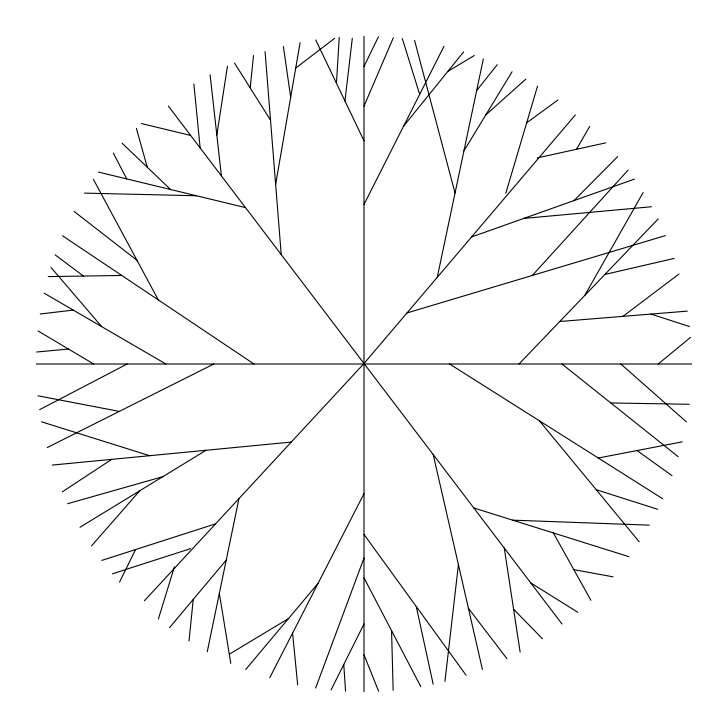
<?xml version="1.0" encoding="UTF-8"?>
<svg xmlns="http://www.w3.org/2000/svg" width="728" height="728" viewBox="0 0 728 728"><rect width="100%" height="100%" fill="white"/><g stroke="black" fill="none" stroke-linecap="round" stroke-linejoin="round"><path stroke-width="1.09" d="M336.445 83.22L339.239 37.337M189.007 640.94L193.238 599.435M250.204 87.924L253.508 55.592M444.945 681.444L458.413 564.61M344.945 100.974L352.316 38.284M216.835 135.053L227.445 66.221M275.639 184.448L300.1 42.688M207.271 651.678L238.957 498.589M437.255 277.341L483.346 58.913M505.787 193.329L537.537 86.141M158.376 619.028L174.365 566.966M315.652 688.015L364 558.067M364 106.115L393.348 37.72M364 66.485L378.46 36.719M119.547 582.091L135.544 549.567M331.067 689.944L364 623.987M364 204.431L443.989 46.319M269.742 677.75L364 493.666M584.711 295.504L643.124 192.511M576.503 149.276L589.635 126.49M463.954 150.796L512.066 71.772M476.667 90.554L497.224 64.71M403.64 126.071L463.599 51.906M169.551 627.654L226.217 560.141M245.7 669.496L318.081 583.346M575.375 114.878L364 363.509L144.408 600.746M91.528 545.891L139.794 490.736M532.341 275.448L628.073 170.124M518.991 364L658.185 218.91M574.01 200.582L617.617 156.629M485.804 114.915L525.798 79.143M658.185 364L690.517 337.401M295.723 68.068L334.698 38.284M622.977 316.361L678.996 274.01M526.663 122.832L557.939 99.973M62.371 491.828L111.703 459.35M79.98 527.254L206.079 450.268M447.811 71.444L474.292 55.519M229.302 654.226L288.488 618.572M39.603 409.682L127.136 364M47.229 447.547L213.823 364M471.589 236.964L634.443 179.115M112.403 573.81L190.645 548.612M101.811 560.405L215.579 523.851M406.961 312.967L665.401 235.617M67.677 503.694L162.817 476.676M604.932 274.429L674.128 258.44M537.209 157.912L605.696 142.861M598.261 458.021L682.218 441.851M40.24 313.986L73.246 310.092M52.38 465.065L291.282 442.069M36.618 352.015L68.505 349.049M523.805 218.409L651.396 206.761M559.768 321.503L687.305 311.129M48.276 276.594L121.785 275.466M36.4 364L691.6 364M610.828 402.966L689.116 404.277M84.503 193.111L196.505 195.768M512.685 520.165L649.23 525.134M573.819 569.633L613.049 576.831M37.947 395.795L119.301 411.402M98.489 172.09L245.5 207.598M141.496 123.551L190.654 135.444M41.541 421.821L149.631 455.701M473.791 507.953L628.937 556.683M596.241 489.716L657.63 509.272M651.05 314.077L689.452 326.544M44.153 293.166L165.902 364M38.065 330.967L93.657 364M530.785 582.937L577.75 612.266M449.576 364L662.626 498.707M62.526 235.79L253.999 364M637.064 450.55L671.99 475.648M55.128 254.827L83.429 276.058M74.092 211.429L136.982 260.287M561.98 364L678.205 456.711M620.829 364L686.44 421.903M122.04 143.143L170.561 189.498M513.613 609.254L542.433 638.747M50.969 267.404L101.693 326.644M539.366 420.775L639.175 541.759M468.413 608.28L506.979 658.749M168.368 106.115L561.98 623.987M364 534.434L466.129 675.275M234.534 63.063L270.516 120.147M553.389 532.951L590.899 600.3M93.412 179.334L158.322 299.936M364 577.877L420.802 686.64M113.322 153.098L126.763 178.924M315.743 39.976L364 140.795M364 654.854L378.642 691.272M402.311 38.648L419.674 94.385M136.382 128.392L147.293 167.267M414.55 40.322L455.046 193.038M433.206 454.563L482.418 669.451M416.243 606.488L433.178 684.211M219.337 593.393L230.794 663.299M504.267 548.057L520.129 651.997M283.383 46.474L290.681 97.297M210.101 74.802L221.394 175.876M292.574 633.16L297.67 684.811M193.885 84.029L200.136 147.921M265.065 51.697L281.226 254.6M343.762 664.509L345.572 691.081M391.564 630.648L393.156 690.299M364 36.4L364 691.6"/></g></svg>
